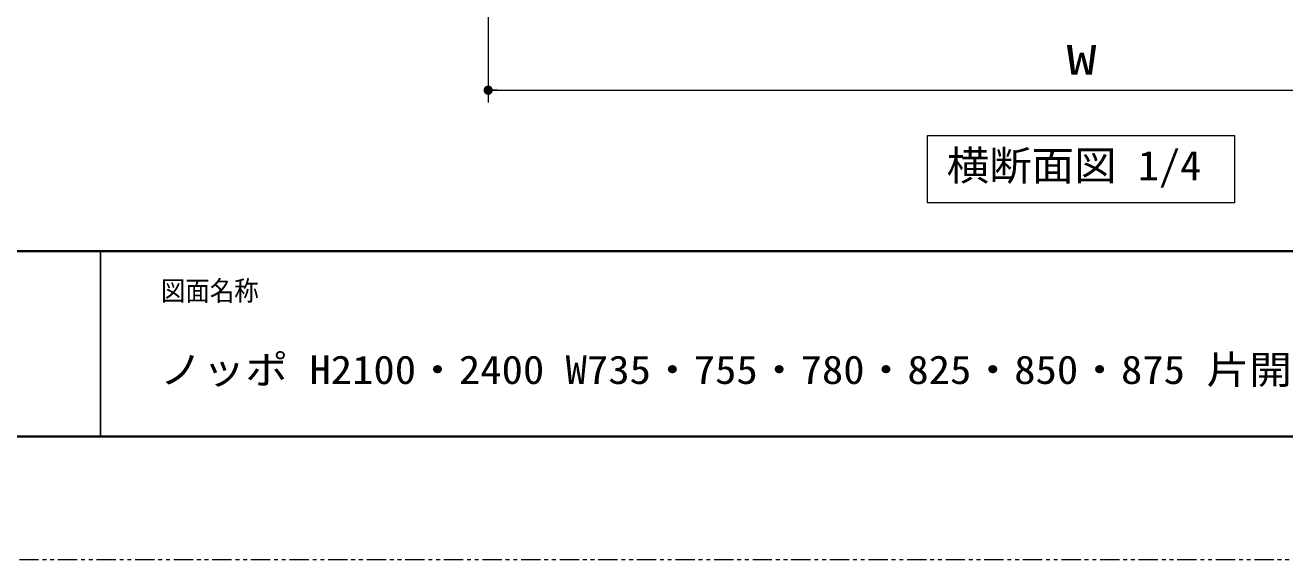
# Model space of a CAD drawing. Units: millimetres, scale not verified. Extents: x -1306 to 1306, y -607 to 607.
# Drawn here: x -917.3 to -509.4, y -594 to -420.7 of the extents above; entities that cross this region are included whole.
import ezdxf
from ezdxf.enums import TextEntityAlignment as Align

# ---------------------------------------------------------------- set-up
doc = ezdxf.new("R2010")
doc.units = ezdxf.units.MM
doc.header["$LTSCALE"] = 5
doc.linetypes.add('USER1', pattern=[2.5, 1.25, -0.25, 0.25, -0.25, 0.25, -0.25])
for name, color, linetype, lineweight in [('0-1_線(黄)', 2, 'Continuous', 15), ('0-3_陰線', 4, 'USER1', 9), ('1-1_寸法線', 3, 'Continuous', 13), ('1-5_0', 3, 'Continuous', 25), ('1-6_図面枠', 7, 'Continuous', 35)]:
    doc.layers.add(name, color=color, linetype=linetype, lineweight=lineweight)
doc.styles.add('ＭＳ ゴシック', font='')
doc.styles.get('ＭＳ ゴシック').set_extended_font_data('MS Gothic')

# ---------------------------------------------------------------- blocks, each defined once
blk = doc.blocks.new('_DOT')
at = {"layer": '1-5_0'}
blk.add_line((-2.5, 0), (-5, 0), dxfattribs=at)
for points in [[(0, 0), (-2.5, 0), (-2.48, 0.313)], [(0, 0), (-2.48, -0.313), (-2.5, 0)], [(0, 0), (-2.48, 0.313), (-2.421, 0.622)], [(0, 0), (-2.421, -0.622), (-2.48, -0.313)], [(0, 0), (-2.421, 0.622), (-2.324, 0.92)], [(0, 0), (-2.324, -0.92), (-2.421, -0.622)], [(0, 0), (-2.324, 0.92), (-2.191, 1.204)], [(0, 0), (-2.191, -1.204), (-2.324, -0.92)], [(0, 0), (-2.191, 1.204), (-2.023, 1.469)], [(0, 0), (-2.023, -1.469), (-2.191, -1.204)], [(0, 0), (-2.023, 1.469), (-1.822, 1.711)], [(0, 0), (-1.822, -1.711), (-2.023, -1.469)], [(0, 0), (-1.822, 1.711), (-1.594, 1.926)], [(0, 0), (-1.594, -1.926), (-1.822, -1.711)], [(0, 0), (-1.594, 1.926), (-1.34, 2.111)], [(0, 0), (-1.34, -2.111), (-1.594, -1.926)], [(0, 0), (-1.34, 2.111), (-1.064, 2.262)], [(0, 0), (-1.064, -2.262), (-1.34, -2.111)], [(0, 0), (-1.064, 2.262), (-0.773, 2.378)], [(0, 0), (-0.773, -2.378), (-1.064, -2.262)], [(0, 0), (-0.773, 2.378), (-0.468, 2.456)], [(0, 0), (-0.468, -2.456), (-0.773, -2.378)], [(0, 0), (-0.468, 2.456), (-0.157, 2.495)], [(0, 0), (-0.157, -2.495), (-0.468, -2.456)], [(0, 0), (-0.157, 2.495), (0.157, 2.495)], [(0, 0), (0.157, -2.495), (-0.157, -2.495)], [(0, 0), (0.157, 2.495), (0.468, 2.456)], [(0, 0), (0.468, 2.456), (0.773, 2.378)], [(0, 0), (0.773, 2.378), (1.064, 2.262)], [(0, 0), (1.064, 2.262), (1.34, 2.111)], [(0, 0), (1.34, 2.111), (1.594, 1.926)], [(0, 0), (1.594, 1.926), (1.822, 1.711)], [(0, 0), (1.822, 1.711), (2.023, 1.469)], [(0, 0), (2.023, 1.469), (2.191, 1.204)], [(0, 0), (2.191, 1.204), (2.324, 0.92)], [(0, 0), (2.324, 0.92), (2.421, 0.622)], [(0, 0), (2.421, 0.622), (2.48, 0.313)], [(0, 0), (2.48, 0.313), (2.5, 0)], [(0, 0), (0.468, -2.456), (0.157, -2.495)], [(0, 0), (0.773, -2.378), (0.468, -2.456)], [(0, 0), (1.064, -2.262), (0.773, -2.378)], [(0, 0), (1.34, -2.111), (1.064, -2.262)], [(0, 0), (1.594, -1.926), (1.34, -2.111)], [(0, 0), (1.822, -1.711), (1.594, -1.926)], [(0, 0), (2.023, -1.469), (1.822, -1.711)], [(0, 0), (2.191, -1.204), (2.023, -1.469)], [(0, 0), (2.324, -0.92), (2.191, -1.204)], [(0, 0), (2.421, -0.622), (2.324, -0.92)], [(0, 0), (2.48, -0.313), (2.421, -0.622)], [(0, 0), (2.5, 0), (2.48, -0.313)]]:
    blk.add_solid(points, dxfattribs=at)

msp = doc.modelspace()

# ---------------------------------------------------------------- linework, layer by layer
at = {"layer": '0-1_線(黄)'}
msp.add_lwpolyline([(-625.093, -456.514), (-525.622, -456.514), (-525.622, -478.348), (-625.093, -478.348)], close=True, dxfattribs=at)
at = {"layer": '0-3_陰線'}
msp.add_line((387.036, -594), (-1292.964, -594), dxfattribs=at)
at = {"layer": '1-1_寸法線'}
for p, q in [((-767.381, -319.802), (-767.381, -445.802)), ((-764.381, -441.802), (-384.381, -441.802))]:
    msp.add_line(p, q, dxfattribs=at)
at = {"layer": '1-5_0', "color": 7}
msp.add_line((-892.964, -494), (-892.964, -554), dxfattribs=at)
msp.add_line((-892.964, -494), (-892.964, -554), dxfattribs=at)
at = {"layer": '1-6_図面枠'}
msp.add_line((-1252.964, -494), (347.036, -494), dxfattribs=at)
msp.add_lwpolyline([(-1252.964, -554), (347.036, -554), (347.036, 554), (-1252.964, 554)], close=True, dxfattribs=at)

# ---------------------------------------------------------------- block references
at = {"layer": '1-1_寸法線', "xscale": 0.6, "yscale": 0.6, "rotation": 180}
msp.add_blockref('_DOT', (-767.381, -441.802), dxfattribs=at)

# ---------------------------------------------------------------- texts
at = {"layer": '0-1_線(黄)', "style": 'ＭＳ ゴシック', "width": 1.05}
msp.add_text('横断面図 1/4', height=9.604, dxfattribs=at).set_placement((-618.876, -473.892), align=Align.BOTTOM_LEFT)
at = {"layer": '1-1_寸法線', "style": 'ＭＳ ゴシック', "width": 1.5}
msp.add_text('W', height=9.604, dxfattribs=at).set_placement((-580.096, -439.652), align=Align.BOTTOM_LEFT)
at = {"layer": '1-6_図面枠', "style": 'ＭＳ ゴシック'}
for s, height, width, p in [('図面名称', 6.452, 0.9, (-873.367, -511.963)), ('ノッポ H2100・2400 W735・755・780・825・850・875 片開きドア スリットガラス スリム枠 図面', 9.236, 1.1, (-873.76, -539.776))]:
    msp.add_text(s, height=height, dxfattribs=dict(at, width=width)).set_placement(p, align=Align.BOTTOM_LEFT)

doc.saveas('drawing.dxf')
